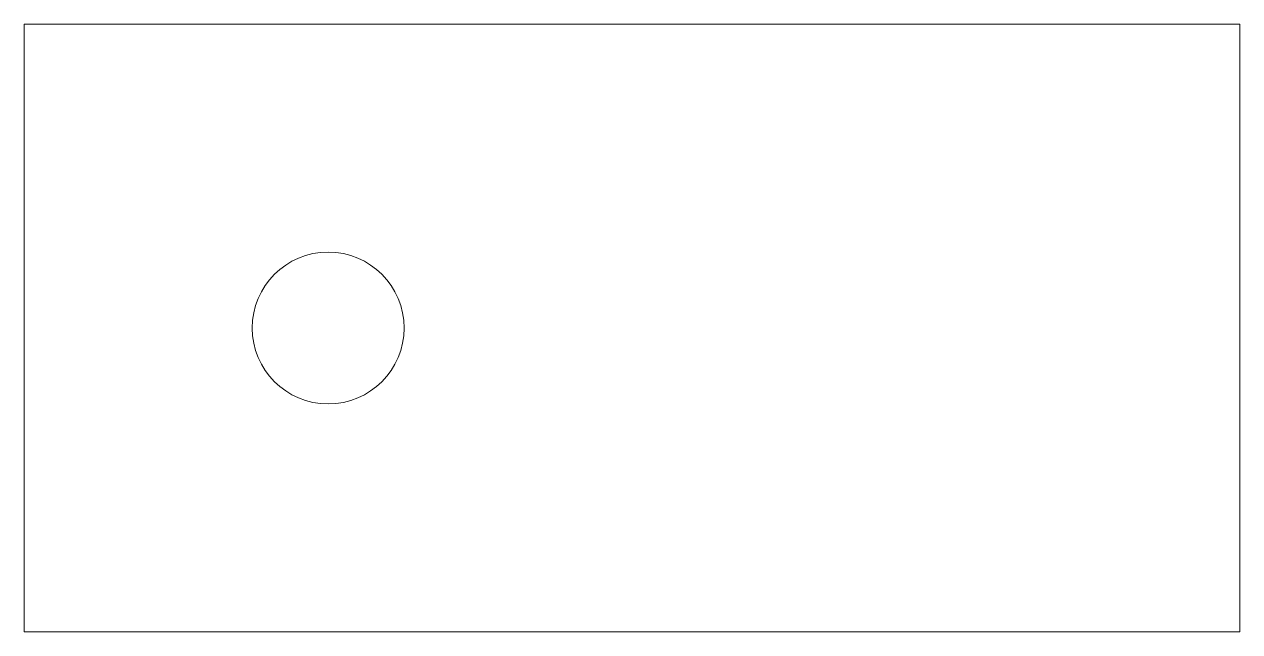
# Model space of a CAD drawing. Header units: inches. Extents: x 0 to 8, y 0 to 4.
import ezdxf

# ---------------------------------------------------------------- set-up
doc = ezdxf.new("R2010")
doc.units = ezdxf.units.IN
doc.header["$MEASUREMENT"] = 0

msp = doc.modelspace()

# ---------------------------------------------------------------- linework, layer by layer
at = {"color": 7, "linetype": 'Continuous', "lineweight": 15}
for p, q in [((0, 4), (0, 0)), ((8, 4), (0, 4)), ((8, 0), (8, 4)), ((0, 0), (8, 0))]:
    msp.add_line(p, q, dxfattribs=at)
msp.add_circle((2, 2), 0.5, dxfattribs=at)

doc.saveas('drawing.dxf')
